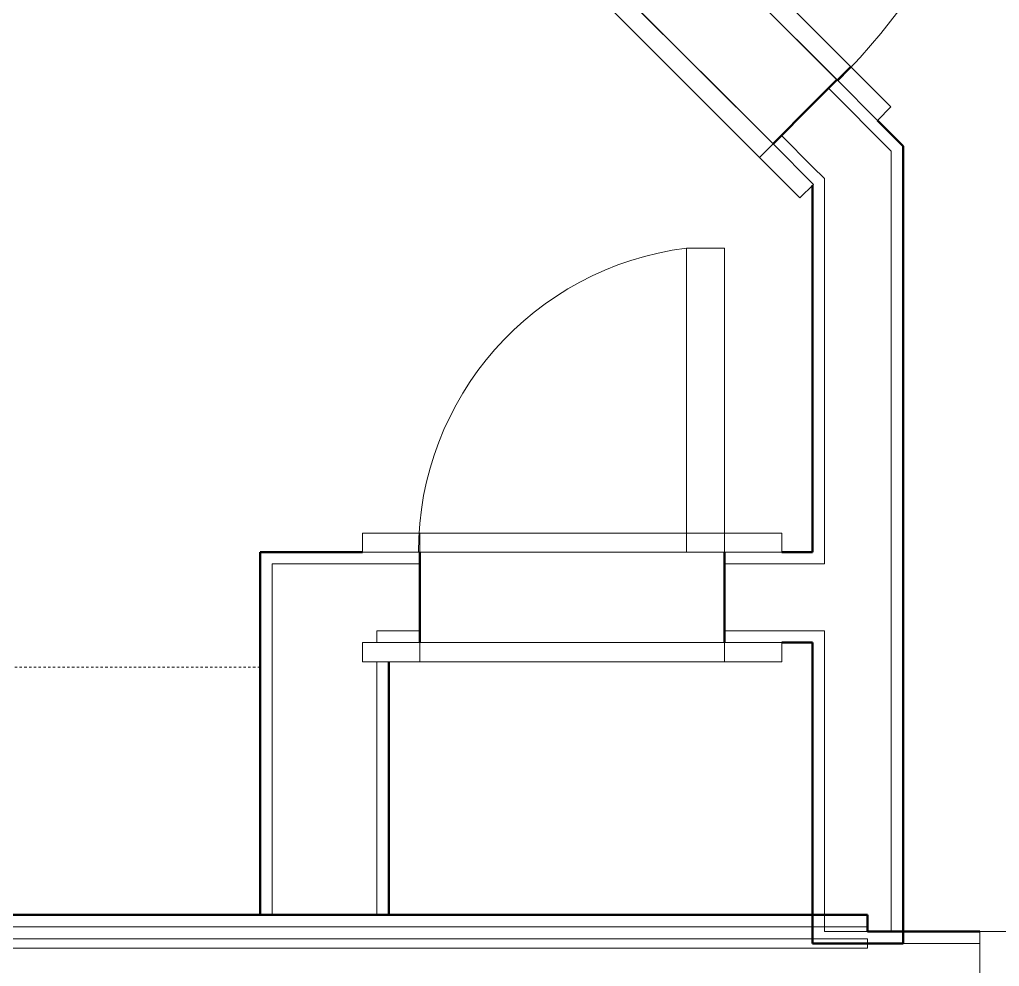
# Model space of a CAD drawing. Header units: inches. Extents: x -4235 to -464, y 9767 to 12347.
# Drawn here: x -3545.9 to -3494.5, y 11751.7 to 11801.4 of the extents above; entities that cross this region are included whole.
import ezdxf

# ---------------------------------------------------------------- set-up
doc = ezdxf.new("R2010")
doc.units = ezdxf.units.IN
doc.header["$MEASUREMENT"] = 0
doc.linetypes.add('Dash', pattern=[0.25, 0.125, -0.125])
for name, color, linetype, lineweight in [('0-1', 7, 'Continuous', 5), ('0-2', 10, 'Continuous', 9), ('A-DOOR-1', 10, 'Continuous', 9), ('A-DOOR-2', 50, 'Continuous', 20), ('A-DOOR-FRAM-1', 10, 'Continuous', 9), ('A-DOOR-FRAM-2', 50, 'Continuous', 20), ('A-WALL-1', 7, 'Continuous', 50), ('A-WALL-2', 250, 'Continuous', 13), ('A-WALL-3', 10, 'Continuous', 9), ('A-WALL-4', 254, 'Continuous', 9), ('I-WALL-1', 7, 'Continuous', 50), ('I-WALL-2', 10, 'Continuous', 9), ('Q-CASE-2', 10, 'Continuous', 9), ('Q-CASE-3', 254, 'Dash', 9), ('Q-CASE-4', 10, 'Dash', 9)]:
    doc.layers.add(name, color=color, linetype=linetype, lineweight=lineweight)

# ---------------------------------------------------------------- blocks, each defined once
blk = doc.blocks.new('SWING - SINGLE - FLUSH - 2-10 x 6-8 - PRIVACY-3199405-BACKGROUND - RCP - 3RD FLOOR')
at = {"layer": 'A-DOOR-1'}
blk.add_arc((17, -2.375), 34.067, 180, 266.6343, dxfattribs=at)
at = {"layer": 'A-DOOR-FRAM-1'}
for p, q in [((-17, 3.375), (-20, 3.375)), ((-20, 3.375), (-20, 2.375)), ((17, 3.375), (-17, 3.375)), ((-17, 3.375), (-17, 2.375)), ((-20, 2.375), (-17, 2.375)), ((-17, 2.375), (17, 2.375)), ((-17, -2.375), (-20, -2.375)), ((-20, -3.375), (-20, -2.375)), ((17, -2.375), (-17, -2.375)), ((-17, -3.375), (-17, -2.375)), ((-20, -3.375), (-17, -3.375)), ((-17, -3.375), (17, -3.375))]:
    blk.add_line(p, q, dxfattribs=at)
blk = doc.blocks.new('300 Series Wall Hung Cabinet_326 - 36_-V62-BACKGROUND - RCP - 3RD FLOOR')
at = {"layer": 'Q-CASE-2'}
for p, q in [((-2.012, -13.188), (-2.5, -13.188)), ((-2.5, -13.188), (-2.5, -14.687)), ((-2.012, -14.687), (-2.012, -13.188)), ((2.488, -13.188), (2, -13.188)), ((2, -13.188), (2, -14.687)), ((2.488, -14.687), (2.488, -13.188)), ((-2.5, -14.687), (-2.012, -14.687)), ((2, -14.687), (2.488, -14.687))]:
    blk.add_line(p, q, dxfattribs=at)
at = {"layer": 'Q-CASE-3'}
for p, q in [((18, -0.187), (-18, -0.187)), ((-18, -0.187), (-18, -13.188))]:
    blk.add_line(p, q, dxfattribs=at)
at = {"layer": 'Q-CASE-4'}
blk.add_line((-18, -13.188), (18, -13.188), dxfattribs=at)
blk = doc.blocks.new('SWING - SINGLE - FLUSH - 1-4 X 6-8 PASSAGE-3199417-BACKGROUND - RCP - 3RD FLOOR')
at = {"layer": 'A-DOOR-1'}
blk.add_arc((8, 2.375), 16.067, 97.1508, 180, dxfattribs=at)
at = {"layer": 'A-DOOR-2'}
for p, q in [((6, 2.375), (6, 18.317)), ((8, 18.317), (6, 18.317)), ((8, 2.375), (8, 18.317)), ((8, 2.375), (6, 2.375))]:
    blk.add_line(p, q, dxfattribs=at)
at = {"layer": 'A-DOOR-FRAM-1'}
for p, q in [((-8, 3.375), (-11, 3.375)), ((-11, 2.375), (-11, 3.375)), ((8, 3.375), (-8, 3.375)), ((-8, 2.375), (-8, 3.375)), ((11, 3.375), (8, 3.375)), ((8, 2.375), (8, 3.375)), ((11, 2.375), (11, 3.375)), ((-11, 2.375), (-8, 2.375)), ((-8, 2.375), (8, 2.375)), ((8, 2.375), (11, 2.375)), ((-8, -2.375), (-11, -2.375)), ((-11, -2.375), (-11, -3.375)), ((8, -2.375), (-8, -2.375)), ((-8, -2.375), (-8, -3.375)), ((11, -2.375), (8, -2.375)), ((8, -2.375), (8, -3.375)), ((11, -2.375), (11, -3.375)), ((-11, -3.375), (-8, -3.375)), ((-8, -3.375), (8, -3.375)), ((8, -3.375), (11, -3.375))]:
    blk.add_line(p, q, dxfattribs=at)
blk = doc.blocks.new('CTR - 1st Phase - Unit Layouts_rvt-1-BACKGROUND - RCP - 3RD FLOOR')
at = {"layer": 'A-WALL-1'}
for p, q in [((-3504.299, 11796.959), (-3503.02, 11798.237)), ((-3506.379, 11794.879), (-3504.299, 11796.959)), ((-3500.899, 11796.116), (-3499.549, 11794.766)), ((-3499.549, 11794.766), (-3499.549, 11752.939)), ((-3504.299, 11773.472), (-3504.299, 11792.716)), ((-3533.299, 11754.439), (-3533.299, 11773.472)), ((-3533.299, 11773.472), (-3532.674, 11773.472)), ((-3532.674, 11773.472), (-3527.924, 11773.472)), ((-3524.924, 11773.472), (-3524.924, 11768.722)), ((-3508.924, 11768.722), (-3508.924, 11773.472)), ((-3505.924, 11773.472), (-3504.299, 11773.472)), ((-3504.299, 11768.722), (-3505.924, 11768.722)), ((-3504.299, 11752.939), (-3504.299, 11768.722)), ((-3526.549, 11767.722), (-3526.549, 11754.439)), ((-3526.549, 11754.439), (-3533.299, 11754.439)), ((-3503.674, 11752.939), (-3504.299, 11752.939)), ((-3500.174, 11752.939), (-3503.674, 11752.939)), ((-3499.549, 11752.939), (-3500.174, 11752.939))]:
    blk.add_line(p, q, dxfattribs=at)
at = {"layer": 'A-WALL-2'}
for p, q in [((-3500.174, 11794.507), (-3503.462, 11797.795)), ((-3504.299, 11793.682), (-3505.937, 11795.321)), ((-3500.174, 11753.564), (-3500.174, 11794.507)), ((-3503.674, 11793.057), (-3504.299, 11793.682)), ((-3503.674, 11772.847), (-3503.674, 11793.057)), ((-3532.674, 11754.439), (-3532.674, 11772.847)), ((-3527.174, 11772.847), (-3532.674, 11772.847)), ((-3526.549, 11772.847), (-3527.174, 11772.847)), ((-3526.549, 11772.847), (-3524.924, 11772.847)), ((-3508.924, 11772.847), (-3504.299, 11772.847)), ((-3503.674, 11772.847), (-3504.299, 11772.847)), ((-3527.174, 11768.722), (-3527.174, 11769.347)), ((-3526.549, 11769.347), (-3527.174, 11769.347)), ((-3526.549, 11769.347), (-3524.924, 11769.347)), ((-3508.924, 11769.347), (-3504.299, 11769.347)), ((-3503.674, 11769.347), (-3504.299, 11769.347)), ((-3503.674, 11753.564), (-3503.674, 11769.347)), ((-3527.174, 11754.439), (-3527.174, 11767.722)), ((-3500.174, 11753.564), (-3503.674, 11753.564))]:
    blk.add_line(p, q, dxfattribs=at)
at = {"layer": 'A-WALL-3'}
for p, q in [((-3504.299, 11799.516), (-3527.062, 11822.279)), ((-3530.421, 11818.92), (-3506.379, 11794.879)), ((-3504.299, 11799.516), (-3503.02, 11798.237)), ((-3508.924, 11773.472), (-3524.924, 11773.472)), ((-3524.924, 11768.722), (-3508.924, 11768.722))]:
    blk.add_line(p, q, dxfattribs=at)
at = {"layer": 'A-WALL-4'}
for p, q in [((-3503.02, 11798.237), (-3504.299, 11796.959)), ((-3504.299, 11796.959), (-3506.379, 11794.879)), ((-3524.924, 11768.722), (-3524.924, 11773.472)), ((-3508.924, 11768.722), (-3508.924, 11773.472))]:
    blk.add_line(p, q, dxfattribs=at)
at = {"layer": '0-2'}
for name, p, rotation in [('SWING - SINGLE - FLUSH - 2-10 x 6-8 - PRIVACY-3199405-BACKGROUND - RCP - 3RD FLOOR', (-3516.72, 11808.579), 134.9999999999929), ('300 Series Wall Hung Cabinet_326 - 36_-V62-BACKGROUND - RCP - 3RD FLOOR', (-3551.299, 11754.252), 180)]:
    blk.add_blockref(name, p, dxfattribs=dict(at, rotation=rotation))
blk.add_blockref('SWING - SINGLE - FLUSH - 1-4 X 6-8 PASSAGE-3199417-BACKGROUND - RCP - 3RD FLOOR', (-3516.924, 11771.097), dxfattribs=at)
blk = doc.blocks.new('HOLLOW METAL - UNIT DOOR-2191977-BACKGROUND - RCP - 3RD FLOOR')
at = {"layer": 'A-DOOR-1'}
blk.add_arc((18, -4.125), 36, 180, 270, dxfattribs=at)
at = {"layer": 'A-DOOR-2'}
for p, q in [((16.25, -4.125), (18, -4.125)), ((16.25, -40.125), (16.25, -4.125)), ((18, -4.125), (18, -40.125)), ((18, -40.125), (16.25, -40.125))]:
    blk.add_line(p, q, dxfattribs=at)
at = {"layer": 'A-DOOR-FRAM-2'}
for p, q in [((-20, 3.875), (-18, 3.875)), ((-20, -4.125), (-20, 3.875)), ((-18, 3.875), (-18, 1.9375)), ((18, 3.875), (20, 3.875)), ((18, 1.9375), (18, 3.875)), ((20, 3.875), (20, -4.125)), ((-18, 1.9375), (-17.375, 1.9375)), ((-17.375, 1.9375), (-17.375, -2.1875)), ((17.375, 1.9375), (18, 1.9375)), ((17.375, -2.1875), (17.375, 1.9375)), ((-18, -2.1875), (-18, -4.125)), ((-17.375, -2.1875), (-18, -2.1875)), ((18, -2.1875), (17.375, -2.1875)), ((18, -4.125), (18, -2.1875)), ((-18, -4.125), (-20, -4.125)), ((20, -4.125), (18, -4.125))]:
    blk.add_line(p, q, dxfattribs=at)
blk = doc.blocks.new('CTR - 1st Phase - Common Walls_rvt-1-BACKGROUND - RCP - 3RD FLOOR')
at = {"layer": 'A-WALL-2'}
for p, q in [((-3852.474, 11753.814), (-3501.424, 11753.814)), ((-3852.474, 11753.189), (-3501.424, 11753.189)), ((-3501.424, 11753.189), (-3501.424, 11752.939)), ((-3501.424, 11752.939), (-3501.424, 11753.189)), ((-3852.474, 11752.689), (-3501.424, 11752.689)), ((-3501.424, 11752.939), (-3501.424, 11752.689)), ((-3501.424, 11752.689), (-3501.424, 11752.939)), ((-3501.424, 11752.939), (-3495.524, 11752.939))]:
    blk.add_line(p, q, dxfattribs=at)
at = {"layer": 'I-WALL-1'}
for p, q in [((-3570.299, 11754.439), (-3501.424, 11754.439)), ((-3501.424, 11754.439), (-3501.424, 11753.564)), ((-3501.424, 11753.564), (-3495.524, 11753.564))]:
    blk.add_line(p, q, dxfattribs=at)
at = {"layer": 'I-WALL-2'}
blk.add_line((-3495.524, 11753.564), (-3495.524, 11745.814), dxfattribs=at)
at = {"layer": '0-2', "rotation": 180}
blk.add_blockref('HOLLOW METAL - UNIT DOOR-2191977-BACKGROUND - RCP - 3RD FLOOR', (-3475.524, 11749.439), dxfattribs=at)

msp = doc.modelspace()

# ---------------------------------------------------------------- block references
at = {"layer": '0-1'}
for name in ['CTR - 1st Phase - Unit Layouts_rvt-1-BACKGROUND - RCP - 3RD FLOOR', 'CTR - 1st Phase - Common Walls_rvt-1-BACKGROUND - RCP - 3RD FLOOR']:
    msp.add_blockref(name, (0, 0), dxfattribs=at)

doc.saveas('drawing.dxf')
